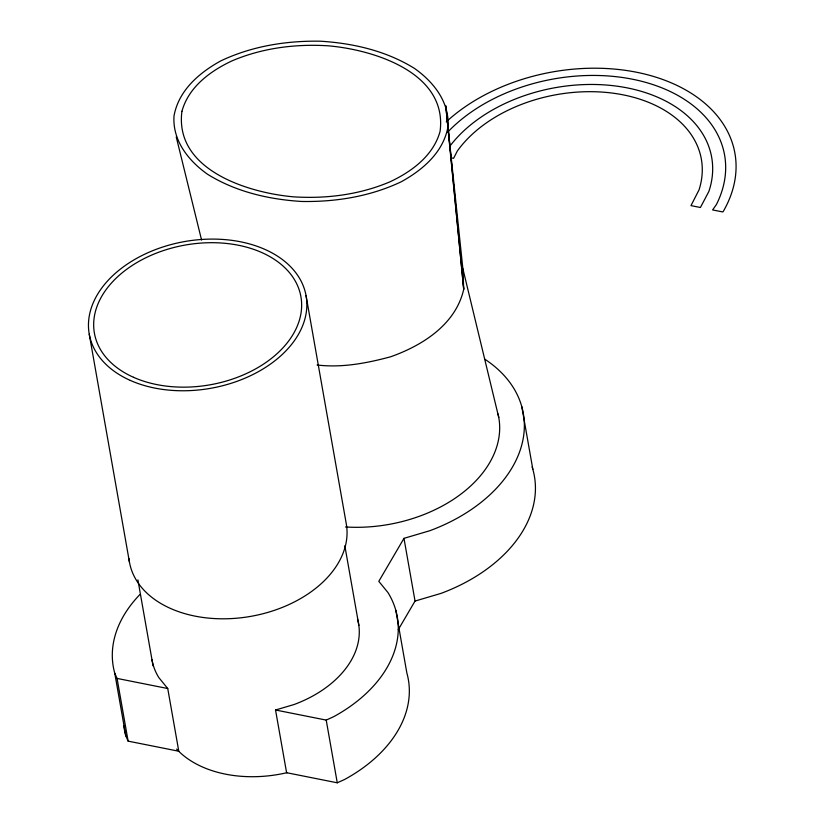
<?xml version="1.0" encoding="UTF-8"?>
<svg xmlns="http://www.w3.org/2000/svg" width="824" height="824" viewBox="0 0 824 824"><rect width="100%" height="100%" fill="white"/><g stroke="black" fill="none" stroke-linecap="round" stroke-linejoin="round"><path stroke-width="1.24" d="M448.009 126.659C443.415 152.203 422.928 169.806 401.257 181.764C370.182 196.514 335.842 202.045 301.636 201.468C268.676 199.418 235.808 191.807 207.504 174.235C188.439 160.732 172.391 140.574 173.998 116.009C178.592 90.465 199.078 72.862 220.76 60.904C251.825 46.154 286.175 40.623 320.382 41.2C353.341 43.25 386.209 50.861 414.513 68.433C433.579 81.936 449.626 102.094 448.009 126.659L463.716 289.306C455.754 324.471 422.568 345.441 390.7 356.761C366.824 363.188 341.857 367.988 317.086 364.991M484.522 359.007A152.038 102.918 -10 0 1 429.84 530.707L403.976 538.35L378.803 581.342L387.96 592.569A144.179 97.593 -10 0 1 333.493 716.787L326.211 720.094L275.535 710L286.598 772.706L337.263 782.8L344.556 779.504A144.179 97.593 -10 0 0 406.871 673.054L395.819 610.347M398.25 629.721L415.038 601.056L403.976 538.35M415.038 601.056L440.902 593.424A152.038 102.918 -10 0 0 532.108 466.878M275.535 710L294.086 704.52A104.854 70.977 -10 0 0 357.492 618.917M451.222 157.847L453.591 158.321L457.299 151.06A131.067 88.714 -10 0 1 617.403 93.823A131.067 88.714 -10 0 1 699.04 189.86L690.976 205.619L700.421 207.493L708.867 191.467A141.553 95.821 -10 0 0 623.006 87.107A141.553 95.821 -10 0 0 449.461 146.734M139.771 594.671A144.179 97.593 -10 0 0 114.763 673.208L117.06 678.42L167.736 688.524L178.787 751.231L128.122 741.136L125.815 735.925A144.179 97.593 -10 0 1 123.827 725.903M167.736 688.524L158.805 677.565A104.854 70.977 -10 0 1 151.977 659.705M176.243 136.939L201.581 240.052M462.861 268.655L463.716 289.306L445.763 105.74L462.861 268.655L498.767 417.511M521.777 406.593L532.84 469.299M306.065 295.682L346.265 523.724A110.097 74.52 -10 0 1 248.343 616.774A110.097 74.52 -10 0 1 128.956 558.62M344.834 545.766L358.883 625.447M326.211 720.094L337.263 782.8M137.907 579.9L153.068 665.905M89.25 334.173L129.461 562.215M117.06 678.42L128.122 741.136M114.763 673.208L125.815 735.925M287.37 772.593A104.854 70.977 -10 0 1 176.604 749.098M497.995 413.864A127.143 86.056 -10 0 1 345.472 526.969M447.535 132.293A154.665 104.689 -10 0 1 643.874 81.875A154.665 104.689 -10 0 1 716.375 204.599L712.606 209.924L722.813 211.953L723.39 211.222A165.15 111.786 -10 0 0 657.109 77.559A165.15 111.786 -10 0 0 446.227 121.87M181.919 111.322C174.307 169.868 247.972 192.868 293.632 196.843C326.366 198.934 359.686 194.711 389.999 181.805C411.804 171.577 433.414 155.664 440.088 131.346C447.71 72.8 374.034 49.8 328.374 45.825C295.641 43.734 262.32 47.957 232.018 60.863C210.202 71.101 188.593 87.014 181.919 111.322M133.498 377.289A104.854 70.977 -10 0 0 300.616 315.304A104.854 70.977 -10 0 0 158.857 252.185A104.854 70.977 -10 0 0 133.498 377.289M130.285 380.41A110.097 74.52 -10 0 0 305.766 315.324A110.097 74.52 -10 0 0 156.921 249.054A110.097 74.52 -10 0 0 130.285 380.41"/></g></svg>
